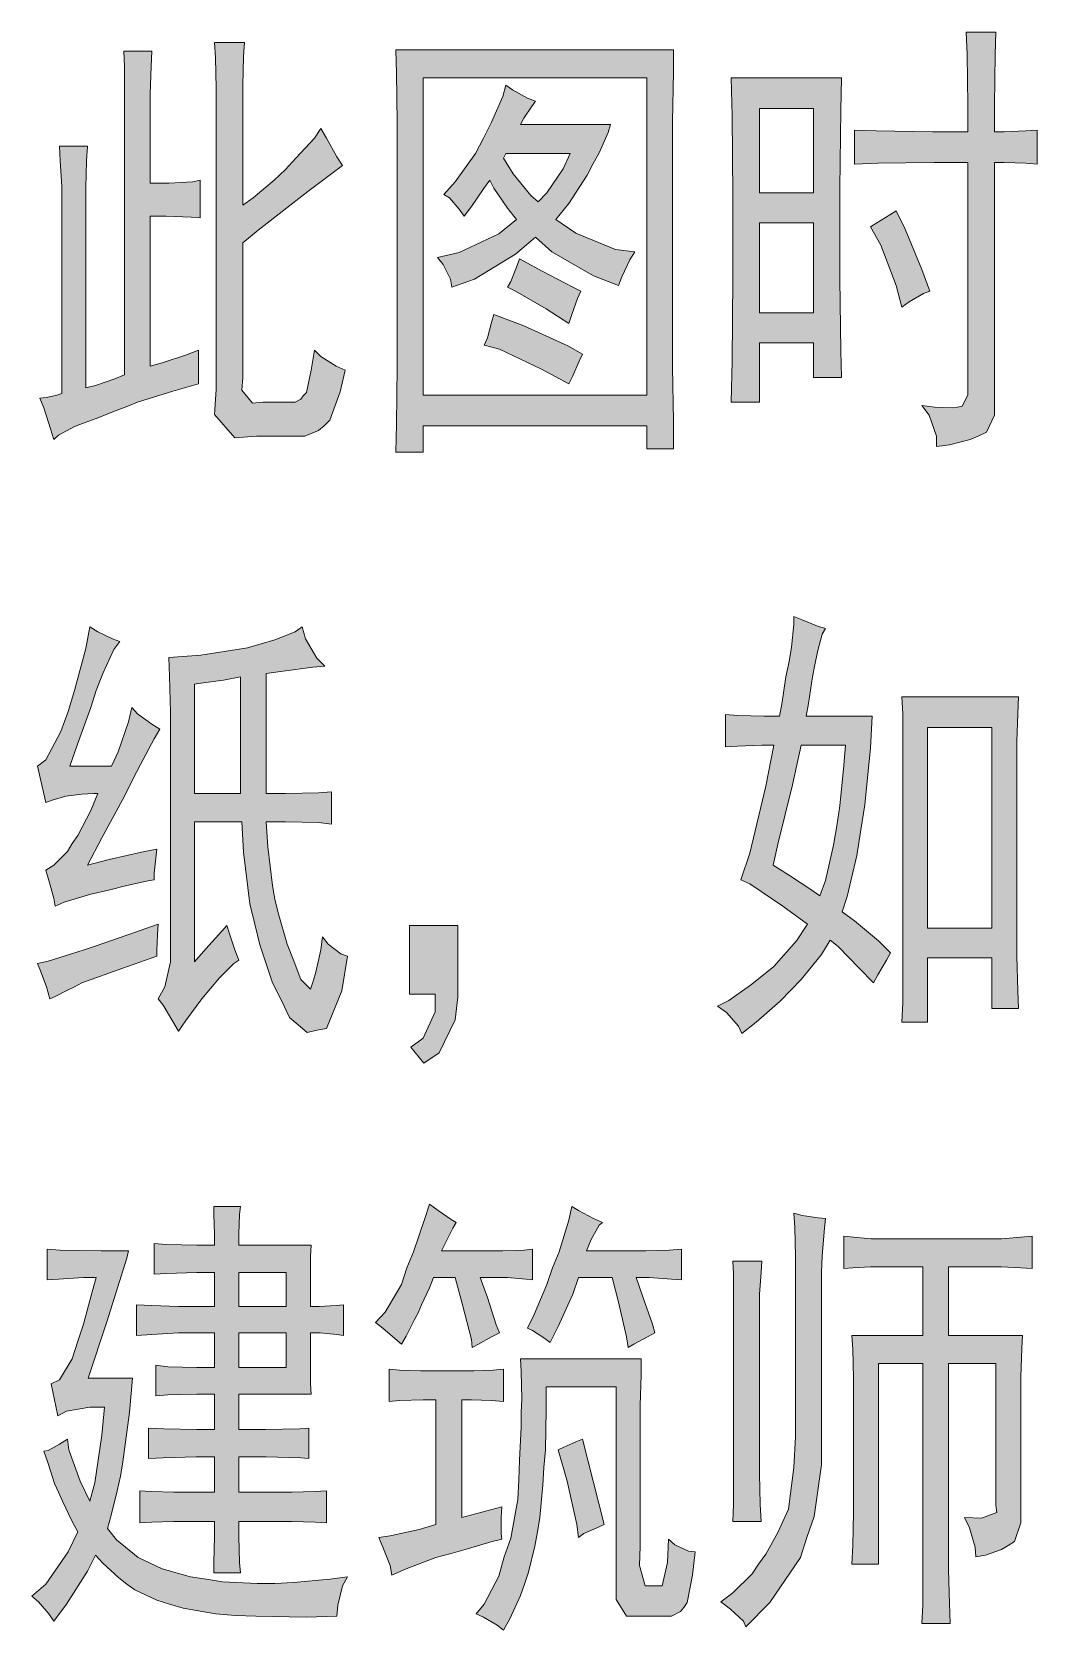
# Model space of a CAD drawing. Header units: millimetres. Extents: x 568 to 57335, y 85 to 28579.
# Drawn here: x 57253.84 to 57263.33, y 28325.53 to 28340.61 of the extents above; entities that cross this region are included whole.
import ezdxf

# ---------------------------------------------------------------- set-up
doc = ezdxf.new("R2010")
doc.units = ezdxf.units.MM

msp = doc.modelspace()

# ---------------------------------------------------------------- hatches: boundary and pattern name
h = msp.add_hatch(color=0)
h.dxf.hatch_style = 2
h.paths.add_polyline_path([(57255.849, 28340.514), (57255.842, 28340.385), (57255.834, 28340.103), (57255.834, 28339.944), (57255.834, 28338.979), (57255.933, 28339.047), (57256.13, 28339.215), (57256.237, 28339.313), (57256.335, 28339.42), (57256.51, 28339.61), (57256.571, 28339.701), (57256.624, 28339.61), (57256.723, 28339.435), (57256.776, 28339.351), (57256.449, 28339.108), (57255.978, 28338.743), (57255.834, 28338.622), (57255.834, 28337.353), (57255.826, 28337.232), (57255.925, 28337.11), (57256.024, 28337.118), (57256.305, 28337.118), (57256.328, 28337.118), (57256.381, 28337.148), (57256.404, 28337.178), (57256.434, 28337.209), (57256.48, 28337.422), (57256.51, 28337.611), (57256.571, 28337.551), (57256.715, 28337.46), (57256.799, 28337.422), (57256.753, 28337.216), (57256.655, 28336.95), (57256.601, 28336.897), (57256.548, 28336.852), (57256.419, 28336.799), (57256.343, 28336.799), (57255.963, 28336.799), (57255.758, 28336.783), (57255.568, 28337.004), (57255.583, 28337.239), (57255.583, 28339.944), (57255.583, 28340.081), (57255.576, 28340.369), (57255.568, 28340.514)])
h = msp.add_hatch(color=0)
h.dxf.hatch_style = 2
h.paths.add_polyline_path([(57262.679, 28339.67), (57262.679, 28339.921), (57262.672, 28340.4), (57262.664, 28340.612), (57262.945, 28340.612), (57262.938, 28340.4), (57262.93, 28339.921), (57262.93, 28339.67), (57263.021, 28339.67), (57263.226, 28339.678), (57263.333, 28339.686), (57263.333, 28339.366), (57263.226, 28339.374), (57263.021, 28339.382), (57262.93, 28339.382), (57262.93, 28337.118), (57262.93, 28336.996), (57262.854, 28336.837), (57262.778, 28336.799), (57262.702, 28336.768), (57262.505, 28336.715), (57262.383, 28336.7), (57262.383, 28336.799), (57262.315, 28336.996), (57262.246, 28337.087), (57262.368, 28337.072), (57262.535, 28337.064), (57262.581, 28337.072), (57262.626, 28337.08), (57262.679, 28337.186), (57262.679, 28337.292), (57262.679, 28339.382), (57262.36, 28339.382), (57261.828, 28339.374), (57261.608, 28339.366), (57261.608, 28339.686), (57261.813, 28339.678), (57262.345, 28339.67)])
h = msp.add_hatch(color=0)
h.dxf.hatch_style = 2
h.paths.add_polyline_path([(57255.416, 28337.292), (57255.173, 28337.224), (57254.839, 28337.118), (57254.748, 28337.08), (57254.649, 28337.042), (57254.451, 28336.966), (57254.345, 28336.928), (57254.246, 28336.89), (57254.094, 28336.806), (57254.049, 28336.768), (57254.018, 28336.867), (57253.957, 28337.064), (57253.919, 28337.156), (57253.98, 28337.163), (57254.079, 28337.186), (57254.125, 28337.201), (57254.125, 28339.047), (57254.125, 28339.154), (57254.109, 28339.397), (57254.102, 28339.534), (57254.368, 28339.534), (57254.36, 28339.397), (57254.352, 28339.146), (57254.352, 28339.032), (57254.352, 28337.254), (57254.444, 28337.277), (57254.626, 28337.338), (57254.717, 28337.376), (57254.717, 28339.906), (57254.717, 28340.027), (57254.717, 28340.286), (57254.71, 28340.43), (57254.975, 28340.43), (57254.968, 28340.286), (57254.96, 28340.027), (57254.96, 28339.906), (57254.96, 28339.184), (57255.135, 28339.184), (57255.363, 28339.199), (57255.431, 28339.215), (57255.431, 28338.857), (57255.348, 28338.865), (57255.112, 28338.873), (57254.96, 28338.873), (57254.96, 28337.46), (57255.074, 28337.49), (57255.302, 28337.566), (57255.416, 28337.611)])
h = msp.add_hatch(color=0)
h.paths.add_polyline_path([(57259.899, 28340.445), (57259.899, 28340.233), (57259.891, 28339.769), (57259.891, 28339.518), (57259.891, 28337.71), (57259.891, 28337.452), (57259.899, 28336.935), (57259.899, 28336.677), (57259.648, 28336.677), (57259.648, 28336.897), (57257.536, 28336.897), (57257.536, 28336.647), (57257.278, 28336.647), (57257.285, 28336.912), (57257.293, 28337.452), (57257.293, 28337.725), (57257.293, 28339.518), (57257.293, 28339.762), (57257.285, 28340.225), (57257.278, 28340.445)])
h.paths.add_polyline_path([(57259.648, 28337.186), (57259.648, 28340.179), (57257.536, 28340.179), (57257.536, 28337.186)])
h = msp.add_hatch(color=0)
h.paths.add_polyline_path([(57261.487, 28340.179), (57261.479, 28339.876), (57261.471, 28339.139), (57261.471, 28338.706), (57261.471, 28338.28), (57261.479, 28337.604), (57261.487, 28337.353), (57261.221, 28337.353), (57261.221, 28337.68), (57260.712, 28337.68), (57260.712, 28337.118), (57260.446, 28337.118), (57260.453, 28337.505), (57260.461, 28338.288), (57260.461, 28338.675), (57260.461, 28339.07), (57260.453, 28339.822), (57260.446, 28340.179)])
h.paths.add_polyline_path([(57261.221, 28337.961), (57261.221, 28338.812), (57260.712, 28338.812), (57260.712, 28337.961)])
h.paths.add_polyline_path([(57261.221, 28339.093), (57261.221, 28339.891), (57260.712, 28339.891), (57260.712, 28339.093)])
h = msp.add_hatch(color=0)
h.paths.add_polyline_path([(57258.599, 28339.959), (57258.561, 28339.906), (57258.486, 28339.8), (57258.455, 28339.739), (57259.306, 28339.739), (57259.283, 28339.663), (57259.2, 28339.473), (57259.139, 28339.366), (57259.086, 28339.26), (57258.911, 28338.994), (57258.789, 28338.842), (57258.979, 28338.713), (57259.352, 28338.561), (57259.534, 28338.538), (57259.488, 28338.462), (57259.412, 28338.303), (57259.382, 28338.219), (57259.146, 28338.31), (57258.751, 28338.538), (57258.599, 28338.675), (57258.41, 28338.516), (57258.022, 28338.28), (57257.809, 28338.204), (57257.794, 28338.28), (57257.726, 28338.417), (57257.673, 28338.485), (57257.878, 28338.531), (57258.25, 28338.706), (57258.417, 28338.842), (57258.334, 28338.949), (57258.204, 28339.139), (57258.166, 28339.215), (57258.106, 28339.131), (57257.992, 28338.964), (57257.923, 28338.873), (57257.878, 28338.941), (57257.787, 28339.047), (57257.733, 28339.078), (57257.84, 28339.199), (57258.03, 28339.465), (57258.106, 28339.61), (57258.182, 28339.762), (57258.288, 28340.005), (57258.318, 28340.111), (57258.379, 28340.065), (57258.523, 28339.989)])
h.paths.add_polyline_path([(57258.296, 28339.42), (57258.387, 28339.275), (57258.554, 28339.07), (57258.622, 28339.009), (57258.706, 28339.093), (57258.858, 28339.321), (57258.926, 28339.465), (57258.318, 28339.465)])
h = msp.add_hatch(color=0)
h.dxf.hatch_style = 2
h.paths.add_polyline_path([(57262.003, 28338.926), (57262.087, 28338.751), (57262.246, 28338.371), (57262.322, 28338.166), (57262.261, 28338.143), (57262.125, 28338.067), (57262.056, 28338.014), (57262.003, 28338.219), (57261.859, 28338.599), (57261.76, 28338.774), (57261.821, 28338.812), (57261.942, 28338.888)])
h = msp.add_hatch(color=0)
h.dxf.hatch_style = 2
h.paths.add_polyline_path([(57258.448, 28338.47), (57258.66, 28338.356), (57258.949, 28338.204), (57259.025, 28338.166), (57258.995, 28338.098), (57258.941, 28337.946), (57258.911, 28337.862), (57258.698, 28337.999), (57258.41, 28338.166), (57258.334, 28338.204), (57258.364, 28338.257), (57258.417, 28338.394)])
h = msp.add_hatch(color=0)
h.dxf.hatch_style = 2
h.paths.add_polyline_path([(57258.204, 28337.946), (57258.486, 28337.839), (57258.903, 28337.649), (57259.04, 28337.573), (57259.01, 28337.505), (57258.949, 28337.368), (57258.911, 28337.292), (57258.653, 28337.429), (57258.258, 28337.619), (57258.113, 28337.657), (57258.144, 28337.725), (57258.182, 28337.87)])
h = msp.add_hatch(color=0)
h.paths.add_polyline_path([(57261.335, 28334.983), (57261.304, 28334.93), (57261.259, 28334.762), (57261.236, 28334.641), (57261.213, 28334.527), (57261.175, 28334.276), (57261.152, 28334.155), (57261.775, 28334.155), (57261.76, 28333.858), (57261.707, 28333.319), (57261.669, 28333.083), (57261.631, 28332.84), (57261.54, 28332.453), (57261.494, 28332.308), (57261.608, 28332.225), (57261.836, 28332.035), (57261.95, 28331.921), (57261.912, 28331.853), (57261.828, 28331.716), (57261.79, 28331.64), (57261.654, 28331.777), (57261.456, 28331.982), (57261.38, 28332.042), (57261.297, 28331.906), (57261.107, 28331.67), (57261.008, 28331.571), (57260.909, 28331.465), (57260.681, 28331.268), (57260.544, 28331.161), (57260.514, 28331.23), (57260.4, 28331.359), (57260.317, 28331.419), (57260.423, 28331.473), (57260.628, 28331.617), (57260.734, 28331.701), (57260.848, 28331.792), (57261.061, 28332.035), (57261.167, 28332.194), (57260.932, 28332.362), (57260.62, 28332.574), (57260.537, 28332.612), (57260.62, 28332.863), (57260.772, 28333.494), (57260.848, 28333.881), (57260.734, 28333.881), (57260.506, 28333.873), (57260.392, 28333.866), (57260.392, 28334.17), (57260.506, 28334.162), (57260.757, 28334.155), (57260.902, 28334.155), (57260.924, 28334.269), (57260.962, 28334.527), (57260.993, 28334.671), (57261.015, 28334.808), (57261.038, 28335.021), (57261.038, 28335.097), (57261.114, 28335.066), (57261.259, 28335.006)])
h.paths.add_polyline_path([(57260.841, 28332.749), (57260.985, 28332.658), (57261.205, 28332.514), (57261.281, 28332.46), (57261.335, 28332.605), (57261.411, 28332.939), (57261.441, 28333.121), (57261.471, 28333.311), (57261.509, 28333.691), (57261.525, 28333.881), (57261.107, 28333.881), (57261.023, 28333.509), (57260.886, 28332.947)])
h = msp.add_hatch(color=0)
h.dxf.hatch_style = 2
h.paths.add_polyline_path([(57254.672, 28334.861), (57254.618, 28334.785), (57254.512, 28334.557), (57254.451, 28334.398), (57254.398, 28334.238), (57254.269, 28333.881), (57254.201, 28333.684), (57254.596, 28333.684), (57254.656, 28333.82), (57254.755, 28334.101), (57254.786, 28334.238), (57254.839, 28334.177), (57254.975, 28334.079), (57255.051, 28334.033), (57254.998, 28333.942), (57254.869, 28333.699), (57254.793, 28333.554), (57254.717, 28333.402), (57254.504, 28333.007), (57254.368, 28332.749), (57254.573, 28332.802), (57254.907, 28332.878), (57255.021, 28332.901), (57255.013, 28332.817), (57254.998, 28332.673), (57254.998, 28332.612), (57254.953, 28332.605), (57254.74, 28332.559), (57254.565, 28332.514), (57254.398, 28332.476), (57254.147, 28332.4), (57254.064, 28332.362), (57254.049, 28332.438), (57254.003, 28332.605), (57253.973, 28332.703), (57254.049, 28332.749), (57254.178, 28332.878), (57254.223, 28332.954), (57254.276, 28333.03), (57254.398, 28333.266), (57254.466, 28333.425), (57254.428, 28333.425), (57254.314, 28333.418), (57254.238, 28333.41), (57254.163, 28333.402), (57254.033, 28333.364), (57253.973, 28333.342), (57253.897, 28333.684), (57253.973, 28333.744), (57254.117, 28334.01), (57254.185, 28334.2), (57254.246, 28334.398), (57254.352, 28334.793), (57254.39, 28334.998), (57254.466, 28334.952), (57254.603, 28334.884)])
h = msp.add_hatch(color=0)
h.paths.add_polyline_path([(57255.796, 28331.853), (57255.75, 28331.822), (57255.614, 28331.685), (57255.53, 28331.587), (57255.447, 28331.488), (57255.295, 28331.283), (57255.226, 28331.184), (57255.173, 28331.275), (57255.082, 28331.427), (57255.036, 28331.488), (57255.097, 28331.602), (57255.15, 28331.837), (57255.15, 28331.959), (57255.15, 28334.033), (57255.15, 28334.193), (57255.143, 28334.534), (57255.135, 28334.709), (57255.439, 28334.732), (57255.88, 28334.8), (57256.009, 28334.838), (57256.138, 28334.876), (57256.328, 28334.952), (57256.396, 28334.998), (57256.427, 28334.884), (57256.533, 28334.702), (57256.609, 28334.626), (57256.495, 28334.618), (57256.214, 28334.58), (57256.054, 28334.557), (57256.054, 28333.425), (57256.237, 28333.425), (57256.548, 28333.433), (57256.67, 28333.44), (57256.67, 28333.137), (57256.548, 28333.152), (57256.237, 28333.159), (57256.054, 28333.159), (57256.07, 28332.924), (57256.115, 28332.559), (57256.138, 28332.43), (57256.168, 28332.301), (57256.252, 28332.004), (57256.32, 28331.837), (57256.381, 28331.67), (57256.472, 28331.579), (57256.503, 28331.663), (57256.525, 28331.739), (57256.571, 28331.951), (57256.586, 28332.073), (57256.639, 28332.004), (57256.761, 28331.913), (57256.822, 28331.891), (57256.768, 28331.564), (57256.624, 28331.207), (57256.533, 28331.192), (57256.442, 28331.169), (57256.275, 28331.313), (57256.199, 28331.473), (57256.115, 28331.64), (57255.994, 28331.997), (57255.948, 28332.194), (57255.902, 28332.384), (57255.842, 28332.871), (57255.826, 28333.159), (57255.378, 28333.159), (57255.378, 28331.837), (57255.484, 28331.959), (57255.636, 28332.126), (57255.682, 28332.179), (57255.705, 28332.111), (57255.758, 28331.951)])
h.paths.add_polyline_path([(57255.378, 28333.425), (57255.811, 28333.425), (57255.811, 28334.527), (57255.652, 28334.496), (57255.439, 28334.466), (57255.378, 28334.458)])
h = msp.add_hatch(color=0)
h.paths.add_polyline_path([(57263.158, 28334.337), (57263.15, 28334.177), (57263.143, 28333.919), (57263.143, 28333.813), (57263.143, 28332.058), (57263.143, 28331.891), (57263.15, 28331.564), (57263.158, 28331.397), (57262.907, 28331.397), (57262.907, 28331.875), (57262.299, 28331.875), (57262.299, 28331.268), (57262.056, 28331.268), (57262.064, 28331.45), (57262.064, 28331.822), (57262.064, 28332.004), (57262.064, 28333.729), (57262.064, 28333.873), (57262.064, 28334.177), (57262.056, 28334.337)])
h.paths.add_polyline_path([(57262.907, 28332.156), (57262.907, 28334.048), (57262.299, 28334.048), (57262.299, 28332.156)])
h = msp.add_hatch(color=0)
h.dxf.hatch_style = 2
h.paths.add_polyline_path([(57253.897, 28331.822), (57253.995, 28331.845), (57254.216, 28331.913), (57254.337, 28331.951), (57254.451, 28331.989), (57254.801, 28332.111), (57255.036, 28332.194), (57255.029, 28332.096), (57255.021, 28331.944), (57255.021, 28331.891), (57254.702, 28331.777), (57254.314, 28331.64), (57254.246, 28331.602), (57254.178, 28331.571), (57254.064, 28331.511), (57254.011, 28331.488), (57253.98, 28331.602), (57253.919, 28331.769)])
h = msp.add_hatch(color=0)
h.dxf.hatch_style = 2
h.paths.add_polyline_path([(57257.407, 28332.179), (57257.863, 28332.179), (57257.863, 28331.503), (57257.84, 28331.29), (57257.688, 28330.979), (57257.543, 28330.88), (57257.422, 28331.032), (57257.536, 28331.116), (57257.65, 28331.366), (57257.65, 28331.533), (57257.407, 28331.533)])
h = msp.add_hatch(color=0)
h.paths.add_polyline_path([(57255.568, 28329.163), (57255.568, 28329.269), (57255.56, 28329.452), (57255.56, 28329.528), (57255.811, 28329.528), (57255.804, 28329.452), (57255.796, 28329.269), (57255.796, 28329.163), (57256.48, 28329.163), (57256.472, 28329.057), (57256.472, 28328.768), (57256.472, 28328.586), (57256.556, 28328.586), (57256.715, 28328.593), (57256.784, 28328.601), (57256.784, 28328.312), (57256.723, 28328.32), (57256.563, 28328.335), (57256.472, 28328.335), (57256.472, 28328.145), (57256.472, 28327.856), (57256.48, 28327.757), (57255.796, 28327.757), (57255.796, 28327.423), (57256.047, 28327.423), (57256.373, 28327.431), (57256.457, 28327.438), (57256.457, 28327.15), (57256.381, 28327.157), (57256.054, 28327.165), (57255.796, 28327.165), (57255.796, 28326.831), (57256.176, 28326.831), (57256.297, 28326.831), (57256.518, 28326.838), (57256.624, 28326.846), (57256.624, 28326.542), (57256.518, 28326.549), (57256.297, 28326.557), (57256.176, 28326.557), (57255.796, 28326.557), (57255.796, 28326.413), (57255.804, 28326.17), (57255.811, 28326.071), (57255.56, 28326.071), (57255.56, 28326.17), (57255.568, 28326.413), (57255.568, 28326.557), (57255.279, 28326.557), (57255.181, 28326.557), (57254.975, 28326.549), (57254.861, 28326.542), (57254.861, 28326.846), (57254.968, 28326.838), (57255.181, 28326.831), (57255.287, 28326.831), (57255.568, 28326.831), (57255.568, 28327.165), (57255.393, 28327.165), (57255.082, 28327.157), (57254.945, 28327.15), (57254.945, 28327.438), (57255.089, 28327.431), (57255.401, 28327.423), (57255.568, 28327.423), (57255.568, 28327.757), (57255.401, 28327.757), (57255.127, 28327.75), (57255.013, 28327.742), (57255.013, 28328.031), (57255.127, 28328.016), (57255.401, 28328.008), (57255.568, 28328.008), (57255.568, 28328.335), (57255.34, 28328.335), (57255.226, 28328.335), (57254.975, 28328.32), (57254.831, 28328.312), (57254.831, 28328.601), (57254.975, 28328.593), (57255.226, 28328.586), (57255.34, 28328.586), (57255.568, 28328.586), (57255.568, 28328.905), (57255.401, 28328.905), (57255.112, 28328.897), (57254.998, 28328.89), (57254.998, 28329.178), (57255.112, 28329.171), (57255.401, 28329.163)])
h.paths.add_polyline_path([(57256.244, 28328.008), (57256.244, 28328.335), (57255.796, 28328.335), (57255.796, 28328.008)])
h.paths.add_polyline_path([(57256.244, 28328.586), (57256.244, 28328.905), (57255.796, 28328.905), (57255.796, 28328.586)])
h = msp.add_hatch(color=0)
h.dxf.hatch_style = 2
h.paths.add_polyline_path([(57257.847, 28329.376), (57257.817, 28329.323), (57257.749, 28329.186), (57257.711, 28329.11), (57258.151, 28329.11), (57258.288, 28329.11), (57258.493, 28329.117), (57258.569, 28329.125), (57258.569, 28328.836), (57258.508, 28328.844), (57258.334, 28328.859), (57258.227, 28328.859), (57258.075, 28328.859), (57258.144, 28328.669), (57258.227, 28328.411), (57258.258, 28328.335), (57258.182, 28328.297), (57258.06, 28328.229), (57257.999, 28328.198), (57257.992, 28328.274), (57257.908, 28328.601), (57257.84, 28328.859), (57257.635, 28328.859), (57257.597, 28328.76), (57257.521, 28328.601), (57257.49, 28328.525), (57257.452, 28328.456), (57257.376, 28328.305), (57257.331, 28328.229), (57257.27, 28328.282), (57257.156, 28328.38), (57257.088, 28328.434), (57257.179, 28328.532), (57257.331, 28328.791), (57257.384, 28328.95), (57257.445, 28329.102), (57257.551, 28329.406), (57257.597, 28329.551), (57257.68, 28329.49), (57257.802, 28329.406)])
h = msp.add_hatch(color=0)
h.dxf.hatch_style = 2
h.paths.add_polyline_path([(57258.736, 28328.244), (57258.675, 28328.289), (57258.569, 28328.358), (57258.523, 28328.38), (57258.584, 28328.51), (57258.706, 28328.791), (57258.759, 28328.95), (57258.82, 28329.102), (57258.911, 28329.399), (57258.941, 28329.528), (57259.002, 28329.49), (57259.146, 28329.414), (57259.23, 28329.376), (57259.2, 28329.353), (57259.124, 28329.216), (57259.078, 28329.11), (57259.534, 28329.11), (57259.64, 28329.11), (57259.861, 28329.117), (57259.975, 28329.125), (57259.975, 28328.836), (57259.883, 28328.844), (57259.671, 28328.859), (57259.549, 28328.859), (57259.61, 28328.677), (57259.701, 28328.418), (57259.724, 28328.335), (57259.656, 28328.297), (57259.526, 28328.229), (57259.473, 28328.198), (57259.458, 28328.297), (57259.382, 28328.624), (57259.321, 28328.859), (57259.002, 28328.859), (57258.949, 28328.7), (57258.812, 28328.396)])
h = msp.add_hatch(color=0)
h.dxf.hatch_style = 2
h.paths.add_polyline_path([(57261.335, 28329.414), (57261.327, 28329.323), (57261.304, 28329.064), (57261.297, 28328.905), (57261.297, 28327.385), (57261.297, 28327.089), (57261.228, 28326.603), (57261.16, 28326.405), (57261.099, 28326.215), (57260.81, 28325.79), (57260.582, 28325.562), (57260.56, 28325.615), (57260.438, 28325.729), (57260.347, 28325.797), (57260.461, 28325.881), (57260.643, 28326.063), (57260.704, 28326.154), (57260.772, 28326.246), (57260.886, 28326.451), (57260.932, 28326.557), (57260.985, 28326.671), (57261.038, 28327.066), (57261.053, 28327.355), (57261.053, 28328.92), (57261.053, 28329.057), (57261.046, 28329.33), (57261.038, 28329.467), (57261.114, 28329.444), (57261.266, 28329.421)])
h = msp.add_hatch(color=0)
h.dxf.hatch_style = 2
h.paths.add_polyline_path([(57262.915, 28329.224), (57262.998, 28329.224), (57263.181, 28329.239), (57263.287, 28329.247), (57263.287, 28328.943), (57263.181, 28328.95), (57262.998, 28328.958), (57262.915, 28328.958), (57262.497, 28328.958), (57262.497, 28328.312), (57263.196, 28328.312), (57263.188, 28328.191), (57263.181, 28327.917), (57263.181, 28327.773), (57263.181, 28326.679), (57263.181, 28326.542), (57263.12, 28326.367), (57263.059, 28326.329), (57262.998, 28326.291), (57262.846, 28326.238), (57262.755, 28326.223), (57262.748, 28326.314), (57262.695, 28326.496), (57262.649, 28326.595), (57262.808, 28326.587), (57262.953, 28326.641), (57262.945, 28326.709), (57262.945, 28328.046), (57262.497, 28328.046), (57262.497, 28326.238), (57262.497, 28326.101), (57262.505, 28325.782), (57262.512, 28325.592), (57262.246, 28325.592), (57262.254, 28325.767), (57262.254, 28326.094), (57262.254, 28326.253), (57262.254, 28328.046), (57261.836, 28328.046), (57261.836, 28326.154), (57261.585, 28326.154), (57261.593, 28326.329), (57261.6, 28326.641), (57261.6, 28326.777), (57261.6, 28327.773), (57261.6, 28327.909), (57261.593, 28328.183), (57261.585, 28328.312), (57262.254, 28328.312), (57262.254, 28328.958), (57261.851, 28328.958), (57261.76, 28328.958), (57261.593, 28328.95), (57261.509, 28328.943), (57261.509, 28329.247), (57261.6, 28329.239), (57261.768, 28329.224), (57261.851, 28329.224)])
h = msp.add_hatch(color=0)
h.dxf.hatch_style = 2
h.paths.add_polyline_path([(57254.755, 28329.11), (57254.74, 28329.041), (57254.55, 28328.441), (57254.375, 28327.909), (57254.793, 28327.909), (57254.763, 28327.583), (57254.702, 28327.119), (57254.679, 28326.983), (57254.649, 28326.846), (57254.588, 28326.603), (57254.558, 28326.489), (57254.641, 28326.382), (57254.846, 28326.215), (57254.96, 28326.162), (57255.074, 28326.109), (57255.34, 28326.033), (57255.492, 28326.01), (57255.644, 28325.987), (57255.971, 28325.972), (57256.138, 28325.972), (57256.313, 28325.98), (57256.655, 28326.01), (57256.822, 28326.033), (57256.776, 28325.949), (57256.73, 28325.767), (57256.723, 28325.661), (57256.434, 28325.653), (57255.956, 28325.661), (57255.766, 28325.668), (57255.576, 28325.683), (57255.272, 28325.737), (57255.143, 28325.775), (57255.021, 28325.813), (57254.816, 28325.911), (57254.74, 28325.964), (57254.664, 28326.025), (57254.512, 28326.162), (57254.444, 28326.238), (57254.368, 28326.086), (57254.17, 28325.775), (57254.049, 28325.615), (57254.003, 28325.683), (57253.904, 28325.797), (57253.843, 28325.851), (57253.973, 28325.964), (57254.185, 28326.268), (57254.276, 28326.458), (57254.223, 28326.557), (57254.132, 28326.747), (57254.094, 28326.831), (57254.056, 28326.914), (57253.995, 28327.104), (57253.957, 28327.218), (57253.995, 28327.226), (57254.102, 28327.286), (57254.178, 28327.332), (57254.193, 28327.233), (57254.299, 28326.937), (57254.39, 28326.747), (57254.436, 28326.922), (57254.504, 28327.37), (57254.527, 28327.636), (57254.39, 28327.636), (57254.17, 28327.598), (57254.087, 28327.552), (57254.026, 28327.856), (57254.102, 28327.894), (57254.223, 28328.092), (57254.276, 28328.259), (57254.33, 28328.418), (57254.413, 28328.722), (57254.451, 28328.859), (57254.33, 28328.859), (57254.094, 28328.844), (57253.988, 28328.836), (57253.988, 28329.125), (57254.109, 28329.117), (57254.497, 28329.11)])
h = msp.add_hatch(color=0)
h.dxf.hatch_style = 2
h.paths.add_polyline_path([(57260.734, 28329.011), (57260.727, 28328.905), (57260.712, 28328.7), (57260.712, 28328.601), (57260.712, 28327.134), (57260.712, 28327.005), (57260.719, 28326.717), (57260.727, 28326.557), (57260.461, 28326.557), (57260.468, 28326.717), (57260.468, 28326.998), (57260.468, 28327.119), (57260.468, 28328.616), (57260.468, 28328.7), (57260.468, 28328.897), (57260.461, 28329.011)])
h = msp.add_hatch(color=0)
h.dxf.hatch_style = 2
h.paths.add_polyline_path([(57257.923, 28327.978), (57258.014, 28327.978), (57258.197, 28327.985), (57258.296, 28327.993), (57258.296, 28327.689), (57258.182, 28327.697), (57257.992, 28327.704), (57257.901, 28327.704), (57257.901, 28326.595), (57258.28, 28326.694), (57258.273, 28326.595), (57258.273, 28326.443), (57258.28, 28326.39), (57258.189, 28326.367), (57257.954, 28326.299), (57257.802, 28326.253), (57257.657, 28326.215), (57257.376, 28326.109), (57257.24, 28326.048), (57257.224, 28326.139), (57257.156, 28326.314), (57257.118, 28326.405), (57257.224, 28326.42), (57257.498, 28326.481), (57257.657, 28326.527), (57257.657, 28327.704), (57257.536, 28327.704), (57257.315, 28327.697), (57257.217, 28327.689), (57257.217, 28327.993), (57257.315, 28327.985), (57257.513, 28327.978), (57257.612, 28327.978)])
h = msp.add_hatch(color=0)
h.dxf.hatch_style = 2
h.paths.add_polyline_path([(57259.595, 28328.092), (57259.595, 28327.94), (57259.587, 28327.651), (57259.587, 28327.507), (57259.587, 28326.322), (57259.58, 28326.139), (57259.633, 28325.949), (57259.701, 28325.949), (57259.747, 28325.949), (57259.792, 28325.949), (57259.845, 28326.17), (57259.853, 28326.39), (57259.914, 28326.337), (57260.043, 28326.276), (57260.104, 28326.268), (57260.081, 28326.048), (57260.028, 28325.79), (57259.997, 28325.744), (57259.967, 28325.706), (57259.883, 28325.661), (57259.823, 28325.661), (57259.557, 28325.661), (57259.458, 28325.661), (57259.359, 28325.82), (57259.359, 28325.987), (57259.359, 28327.826), (57258.698, 28327.826), (57258.698, 28327.613), (57258.691, 28327.233), (57258.675, 28327.066), (57258.668, 28326.899), (57258.637, 28326.595), (57258.615, 28326.458), (57258.592, 28326.322), (57258.531, 28326.078), (57258.493, 28325.964), (57258.455, 28325.858), (57258.356, 28325.638), (57258.296, 28325.531), (57258.235, 28325.577), (57258.106, 28325.653), (57258.037, 28325.683), (57258.113, 28325.775), (57258.25, 28326.04), (57258.303, 28326.223), (57258.364, 28326.398), (57258.432, 28326.762), (57258.44, 28326.945), (57258.448, 28327.134), (57258.463, 28327.446), (57258.463, 28327.583), (57258.47, 28327.712), (57258.463, 28327.97), (57258.455, 28328.092)])
h = msp.add_hatch(color=0)
h.dxf.hatch_style = 2
h.paths.add_polyline_path([(57259.245, 28326.527), (57259.177, 28326.496), (57259.055, 28326.443), (57259.002, 28326.405), (57258.987, 28326.527), (57258.896, 28326.937), (57258.812, 28327.233), (57258.865, 28327.256), (57258.979, 28327.309), (57259.04, 28327.332)])

# ---------------------------------------------------------------- linework, layer by layer
at = {"color": 0, "lineweight": 0}
for points in [[(57255.849, 28340.514), (57255.842, 28340.385), (57255.834, 28340.103), (57255.834, 28339.944), (57255.834, 28338.979), (57255.933, 28339.047), (57256.13, 28339.215), (57256.237, 28339.313), (57256.335, 28339.42), (57256.51, 28339.61), (57256.571, 28339.701), (57256.624, 28339.61), (57256.723, 28339.435), (57256.776, 28339.351), (57256.449, 28339.108), (57255.978, 28338.743), (57255.834, 28338.622), (57255.834, 28337.353), (57255.826, 28337.232), (57255.925, 28337.11), (57256.024, 28337.118), (57256.305, 28337.118), (57256.328, 28337.118), (57256.381, 28337.148), (57256.404, 28337.178), (57256.434, 28337.209), (57256.48, 28337.422), (57256.51, 28337.611), (57256.571, 28337.551), (57256.715, 28337.46), (57256.799, 28337.422), (57256.753, 28337.216), (57256.655, 28336.95), (57256.601, 28336.897), (57256.548, 28336.852), (57256.419, 28336.799), (57256.343, 28336.799), (57255.963, 28336.799), (57255.758, 28336.783), (57255.568, 28337.004), (57255.583, 28337.239), (57255.583, 28339.944), (57255.583, 28340.081), (57255.576, 28340.369), (57255.568, 28340.514)], [(57262.679, 28339.67), (57262.679, 28339.921), (57262.672, 28340.4), (57262.664, 28340.612), (57262.945, 28340.612), (57262.938, 28340.4), (57262.93, 28339.921), (57262.93, 28339.67), (57263.021, 28339.67), (57263.226, 28339.678), (57263.333, 28339.686), (57263.333, 28339.366), (57263.226, 28339.374), (57263.021, 28339.382), (57262.93, 28339.382), (57262.93, 28337.118), (57262.93, 28336.996), (57262.854, 28336.837), (57262.778, 28336.799), (57262.702, 28336.768), (57262.505, 28336.715), (57262.383, 28336.7), (57262.383, 28336.799), (57262.315, 28336.996), (57262.246, 28337.087), (57262.368, 28337.072), (57262.535, 28337.064), (57262.581, 28337.072), (57262.626, 28337.08), (57262.679, 28337.186), (57262.679, 28337.292), (57262.679, 28339.382), (57262.36, 28339.382), (57261.828, 28339.374), (57261.608, 28339.366), (57261.608, 28339.686), (57261.813, 28339.678), (57262.345, 28339.67)], [(57255.416, 28337.292), (57255.173, 28337.224), (57254.839, 28337.118), (57254.748, 28337.08), (57254.649, 28337.042), (57254.451, 28336.966), (57254.345, 28336.928), (57254.246, 28336.89), (57254.094, 28336.806), (57254.049, 28336.768), (57254.018, 28336.867), (57253.957, 28337.064), (57253.919, 28337.156), (57253.98, 28337.163), (57254.079, 28337.186), (57254.125, 28337.201), (57254.125, 28339.047), (57254.125, 28339.154), (57254.109, 28339.397), (57254.102, 28339.534), (57254.368, 28339.534), (57254.36, 28339.397), (57254.352, 28339.146), (57254.352, 28339.032), (57254.352, 28337.254), (57254.444, 28337.277), (57254.626, 28337.338), (57254.717, 28337.376), (57254.717, 28339.906), (57254.717, 28340.027), (57254.717, 28340.286), (57254.71, 28340.43), (57254.975, 28340.43), (57254.968, 28340.286), (57254.96, 28340.027), (57254.96, 28339.906), (57254.96, 28339.184), (57255.135, 28339.184), (57255.363, 28339.199), (57255.431, 28339.215), (57255.431, 28338.857), (57255.348, 28338.865), (57255.112, 28338.873), (57254.96, 28338.873), (57254.96, 28337.46), (57255.074, 28337.49), (57255.302, 28337.566), (57255.416, 28337.611)], [(57259.899, 28340.445), (57259.899, 28340.233), (57259.891, 28339.769), (57259.891, 28339.518), (57259.891, 28337.71), (57259.891, 28337.452), (57259.899, 28336.935), (57259.899, 28336.677), (57259.648, 28336.677), (57259.648, 28336.897), (57257.536, 28336.897), (57257.536, 28336.647), (57257.278, 28336.647), (57257.285, 28336.912), (57257.293, 28337.452), (57257.293, 28337.725), (57257.293, 28339.518), (57257.293, 28339.762), (57257.285, 28340.225), (57257.278, 28340.445)], [(57259.648, 28337.186), (57259.648, 28340.179), (57257.536, 28340.179), (57257.536, 28337.186)], [(57261.487, 28340.179), (57261.479, 28339.876), (57261.471, 28339.139), (57261.471, 28338.706), (57261.471, 28338.28), (57261.479, 28337.604), (57261.487, 28337.353), (57261.221, 28337.353), (57261.221, 28337.68), (57260.712, 28337.68), (57260.712, 28337.118), (57260.446, 28337.118), (57260.453, 28337.505), (57260.461, 28338.288), (57260.461, 28338.675), (57260.461, 28339.07), (57260.453, 28339.822), (57260.446, 28340.179)], [(57258.599, 28339.959), (57258.561, 28339.906), (57258.486, 28339.8), (57258.455, 28339.739), (57259.306, 28339.739), (57259.283, 28339.663), (57259.2, 28339.473), (57259.139, 28339.366), (57259.086, 28339.26), (57258.911, 28338.994), (57258.789, 28338.842), (57258.979, 28338.713), (57259.352, 28338.561), (57259.534, 28338.538), (57259.488, 28338.462), (57259.412, 28338.303), (57259.382, 28338.219), (57259.146, 28338.31), (57258.751, 28338.538), (57258.599, 28338.675), (57258.41, 28338.516), (57258.022, 28338.28), (57257.809, 28338.204), (57257.794, 28338.28), (57257.726, 28338.417), (57257.673, 28338.485), (57257.878, 28338.531), (57258.25, 28338.706), (57258.417, 28338.842), (57258.334, 28338.949), (57258.204, 28339.139), (57258.166, 28339.215), (57258.106, 28339.131), (57257.992, 28338.964), (57257.923, 28338.873), (57257.878, 28338.941), (57257.787, 28339.047), (57257.733, 28339.078), (57257.84, 28339.199), (57258.03, 28339.465), (57258.106, 28339.61), (57258.182, 28339.762), (57258.288, 28340.005), (57258.318, 28340.111), (57258.379, 28340.065), (57258.523, 28339.989)], [(57261.221, 28339.093), (57261.221, 28339.891), (57260.712, 28339.891), (57260.712, 28339.093)], [(57258.296, 28339.42), (57258.387, 28339.275), (57258.554, 28339.07), (57258.622, 28339.009), (57258.706, 28339.093), (57258.858, 28339.321), (57258.926, 28339.465), (57258.318, 28339.465)], [(57262.003, 28338.926), (57262.087, 28338.751), (57262.246, 28338.371), (57262.322, 28338.166), (57262.261, 28338.143), (57262.125, 28338.067), (57262.056, 28338.014), (57262.003, 28338.219), (57261.859, 28338.599), (57261.76, 28338.774), (57261.821, 28338.812), (57261.942, 28338.888)], [(57261.221, 28337.961), (57261.221, 28338.812), (57260.712, 28338.812), (57260.712, 28337.961)], [(57258.448, 28338.47), (57258.66, 28338.356), (57258.949, 28338.204), (57259.025, 28338.166), (57258.995, 28338.098), (57258.941, 28337.946), (57258.911, 28337.862), (57258.698, 28337.999), (57258.41, 28338.166), (57258.334, 28338.204), (57258.364, 28338.257), (57258.417, 28338.394)], [(57258.204, 28337.946), (57258.486, 28337.839), (57258.903, 28337.649), (57259.04, 28337.573), (57259.01, 28337.505), (57258.949, 28337.368), (57258.911, 28337.292), (57258.653, 28337.429), (57258.258, 28337.619), (57258.113, 28337.657), (57258.144, 28337.725), (57258.182, 28337.87)], [(57261.335, 28334.983), (57261.304, 28334.93), (57261.259, 28334.762), (57261.236, 28334.641), (57261.213, 28334.527), (57261.175, 28334.276), (57261.152, 28334.155), (57261.775, 28334.155), (57261.76, 28333.858), (57261.707, 28333.319), (57261.669, 28333.083), (57261.631, 28332.84), (57261.54, 28332.453), (57261.494, 28332.308), (57261.608, 28332.225), (57261.836, 28332.035), (57261.95, 28331.921), (57261.912, 28331.853), (57261.828, 28331.716), (57261.79, 28331.64), (57261.654, 28331.777), (57261.456, 28331.982), (57261.38, 28332.042), (57261.297, 28331.906), (57261.107, 28331.67), (57261.008, 28331.571), (57260.909, 28331.465), (57260.681, 28331.268), (57260.544, 28331.161), (57260.514, 28331.23), (57260.4, 28331.359), (57260.317, 28331.419), (57260.423, 28331.473), (57260.628, 28331.617), (57260.734, 28331.701), (57260.848, 28331.792), (57261.061, 28332.035), (57261.167, 28332.194), (57260.932, 28332.362), (57260.62, 28332.574), (57260.537, 28332.612), (57260.62, 28332.863), (57260.772, 28333.494), (57260.848, 28333.881), (57260.734, 28333.881), (57260.506, 28333.873), (57260.392, 28333.866), (57260.392, 28334.17), (57260.506, 28334.162), (57260.757, 28334.155), (57260.902, 28334.155), (57260.924, 28334.269), (57260.962, 28334.527), (57260.993, 28334.671), (57261.015, 28334.808), (57261.038, 28335.021), (57261.038, 28335.097), (57261.114, 28335.066), (57261.259, 28335.006)], [(57254.672, 28334.861), (57254.618, 28334.785), (57254.512, 28334.557), (57254.451, 28334.398), (57254.398, 28334.238), (57254.269, 28333.881), (57254.201, 28333.684), (57254.596, 28333.684), (57254.656, 28333.82), (57254.755, 28334.101), (57254.786, 28334.238), (57254.839, 28334.177), (57254.975, 28334.079), (57255.051, 28334.033), (57254.998, 28333.942), (57254.869, 28333.699), (57254.793, 28333.554), (57254.717, 28333.402), (57254.504, 28333.007), (57254.368, 28332.749), (57254.573, 28332.802), (57254.907, 28332.878), (57255.021, 28332.901), (57255.013, 28332.817), (57254.998, 28332.673), (57254.998, 28332.612), (57254.953, 28332.605), (57254.74, 28332.559), (57254.565, 28332.514), (57254.398, 28332.476), (57254.147, 28332.4), (57254.064, 28332.362), (57254.049, 28332.438), (57254.003, 28332.605), (57253.973, 28332.703), (57254.049, 28332.749), (57254.178, 28332.878), (57254.223, 28332.954), (57254.276, 28333.03), (57254.398, 28333.266), (57254.466, 28333.425), (57254.428, 28333.425), (57254.314, 28333.418), (57254.238, 28333.41), (57254.163, 28333.402), (57254.033, 28333.364), (57253.973, 28333.342), (57253.897, 28333.684), (57253.973, 28333.744), (57254.117, 28334.01), (57254.185, 28334.2), (57254.246, 28334.398), (57254.352, 28334.793), (57254.39, 28334.998), (57254.466, 28334.952), (57254.603, 28334.884)], [(57255.796, 28331.853), (57255.75, 28331.822), (57255.614, 28331.685), (57255.53, 28331.587), (57255.447, 28331.488), (57255.295, 28331.283), (57255.226, 28331.184), (57255.173, 28331.275), (57255.082, 28331.427), (57255.036, 28331.488), (57255.097, 28331.602), (57255.15, 28331.837), (57255.15, 28331.959), (57255.15, 28334.033), (57255.15, 28334.193), (57255.143, 28334.534), (57255.135, 28334.709), (57255.439, 28334.732), (57255.88, 28334.8), (57256.009, 28334.838), (57256.138, 28334.876), (57256.328, 28334.952), (57256.396, 28334.998), (57256.427, 28334.884), (57256.533, 28334.702), (57256.609, 28334.626), (57256.495, 28334.618), (57256.214, 28334.58), (57256.054, 28334.557), (57256.054, 28333.425), (57256.237, 28333.425), (57256.548, 28333.433), (57256.67, 28333.44), (57256.67, 28333.137), (57256.548, 28333.152), (57256.237, 28333.159), (57256.054, 28333.159), (57256.07, 28332.924), (57256.115, 28332.559), (57256.138, 28332.43), (57256.168, 28332.301), (57256.252, 28332.004), (57256.32, 28331.837), (57256.381, 28331.67), (57256.472, 28331.579), (57256.503, 28331.663), (57256.525, 28331.739), (57256.571, 28331.951), (57256.586, 28332.073), (57256.639, 28332.004), (57256.761, 28331.913), (57256.822, 28331.891), (57256.768, 28331.564), (57256.624, 28331.207), (57256.533, 28331.192), (57256.442, 28331.169), (57256.275, 28331.313), (57256.199, 28331.473), (57256.115, 28331.64), (57255.994, 28331.997), (57255.948, 28332.194), (57255.902, 28332.384), (57255.842, 28332.871), (57255.826, 28333.159), (57255.378, 28333.159), (57255.378, 28331.837), (57255.484, 28331.959), (57255.636, 28332.126), (57255.682, 28332.179), (57255.705, 28332.111), (57255.758, 28331.951)], [(57255.378, 28333.425), (57255.811, 28333.425), (57255.811, 28334.527), (57255.652, 28334.496), (57255.439, 28334.466), (57255.378, 28334.458)], [(57263.158, 28334.337), (57263.15, 28334.177), (57263.143, 28333.919), (57263.143, 28333.813), (57263.143, 28332.058), (57263.143, 28331.891), (57263.15, 28331.564), (57263.158, 28331.397), (57262.907, 28331.397), (57262.907, 28331.875), (57262.299, 28331.875), (57262.299, 28331.268), (57262.056, 28331.268), (57262.064, 28331.45), (57262.064, 28331.822), (57262.064, 28332.004), (57262.064, 28333.729), (57262.064, 28333.873), (57262.064, 28334.177), (57262.056, 28334.337)], [(57262.907, 28332.156), (57262.907, 28334.048), (57262.299, 28334.048), (57262.299, 28332.156)], [(57260.841, 28332.749), (57260.985, 28332.658), (57261.205, 28332.514), (57261.281, 28332.46), (57261.335, 28332.605), (57261.411, 28332.939), (57261.441, 28333.121), (57261.471, 28333.311), (57261.509, 28333.691), (57261.525, 28333.881), (57261.107, 28333.881), (57261.023, 28333.509), (57260.886, 28332.947)], [(57253.897, 28331.822), (57253.995, 28331.845), (57254.216, 28331.913), (57254.337, 28331.951), (57254.451, 28331.989), (57254.801, 28332.111), (57255.036, 28332.194), (57255.029, 28332.096), (57255.021, 28331.944), (57255.021, 28331.891), (57254.702, 28331.777), (57254.314, 28331.64), (57254.246, 28331.602), (57254.178, 28331.571), (57254.064, 28331.511), (57254.011, 28331.488), (57253.98, 28331.602), (57253.919, 28331.769)], [(57257.407, 28332.179), (57257.863, 28332.179), (57257.863, 28331.503), (57257.84, 28331.29), (57257.688, 28330.979), (57257.543, 28330.88), (57257.422, 28331.032), (57257.536, 28331.116), (57257.65, 28331.366), (57257.65, 28331.533), (57257.407, 28331.533)], [(57255.568, 28329.163), (57255.568, 28329.269), (57255.56, 28329.452), (57255.56, 28329.528), (57255.811, 28329.528), (57255.804, 28329.452), (57255.796, 28329.269), (57255.796, 28329.163), (57256.48, 28329.163), (57256.472, 28329.057), (57256.472, 28328.768), (57256.472, 28328.586), (57256.556, 28328.586), (57256.715, 28328.593), (57256.784, 28328.601), (57256.784, 28328.312), (57256.723, 28328.32), (57256.563, 28328.335), (57256.472, 28328.335), (57256.472, 28328.145), (57256.472, 28327.856), (57256.48, 28327.757), (57255.796, 28327.757), (57255.796, 28327.423), (57256.047, 28327.423), (57256.373, 28327.431), (57256.457, 28327.438), (57256.457, 28327.15), (57256.381, 28327.157), (57256.054, 28327.165), (57255.796, 28327.165), (57255.796, 28326.831), (57256.176, 28326.831), (57256.297, 28326.831), (57256.518, 28326.838), (57256.624, 28326.846), (57256.624, 28326.542), (57256.518, 28326.549), (57256.297, 28326.557), (57256.176, 28326.557), (57255.796, 28326.557), (57255.796, 28326.413), (57255.804, 28326.17), (57255.811, 28326.071), (57255.56, 28326.071), (57255.56, 28326.17), (57255.568, 28326.413), (57255.568, 28326.557), (57255.279, 28326.557), (57255.181, 28326.557), (57254.975, 28326.549), (57254.861, 28326.542), (57254.861, 28326.846), (57254.968, 28326.838), (57255.181, 28326.831), (57255.287, 28326.831), (57255.568, 28326.831), (57255.568, 28327.165), (57255.393, 28327.165), (57255.082, 28327.157), (57254.945, 28327.15), (57254.945, 28327.438), (57255.089, 28327.431), (57255.401, 28327.423), (57255.568, 28327.423), (57255.568, 28327.757), (57255.401, 28327.757), (57255.127, 28327.75), (57255.013, 28327.742), (57255.013, 28328.031), (57255.127, 28328.016), (57255.401, 28328.008), (57255.568, 28328.008), (57255.568, 28328.335), (57255.34, 28328.335), (57255.226, 28328.335), (57254.975, 28328.32), (57254.831, 28328.312), (57254.831, 28328.601), (57254.975, 28328.593), (57255.226, 28328.586), (57255.34, 28328.586), (57255.568, 28328.586), (57255.568, 28328.905), (57255.401, 28328.905), (57255.112, 28328.897), (57254.998, 28328.89), (57254.998, 28329.178), (57255.112, 28329.171), (57255.401, 28329.163)], [(57257.847, 28329.376), (57257.817, 28329.323), (57257.749, 28329.186), (57257.711, 28329.11), (57258.151, 28329.11), (57258.288, 28329.11), (57258.493, 28329.117), (57258.569, 28329.125), (57258.569, 28328.836), (57258.508, 28328.844), (57258.334, 28328.859), (57258.227, 28328.859), (57258.075, 28328.859), (57258.144, 28328.669), (57258.227, 28328.411), (57258.258, 28328.335), (57258.182, 28328.297), (57258.06, 28328.229), (57257.999, 28328.198), (57257.992, 28328.274), (57257.908, 28328.601), (57257.84, 28328.859), (57257.635, 28328.859), (57257.597, 28328.76), (57257.521, 28328.601), (57257.49, 28328.525), (57257.452, 28328.456), (57257.376, 28328.305), (57257.331, 28328.229), (57257.27, 28328.282), (57257.156, 28328.38), (57257.088, 28328.434), (57257.179, 28328.532), (57257.331, 28328.791), (57257.384, 28328.95), (57257.445, 28329.102), (57257.551, 28329.406), (57257.597, 28329.551), (57257.68, 28329.49), (57257.802, 28329.406)], [(57258.736, 28328.244), (57258.675, 28328.289), (57258.569, 28328.358), (57258.523, 28328.38), (57258.584, 28328.51), (57258.706, 28328.791), (57258.759, 28328.95), (57258.82, 28329.102), (57258.911, 28329.399), (57258.941, 28329.528), (57259.002, 28329.49), (57259.146, 28329.414), (57259.23, 28329.376), (57259.2, 28329.353), (57259.124, 28329.216), (57259.078, 28329.11), (57259.534, 28329.11), (57259.64, 28329.11), (57259.861, 28329.117), (57259.975, 28329.125), (57259.975, 28328.836), (57259.883, 28328.844), (57259.671, 28328.859), (57259.549, 28328.859), (57259.61, 28328.677), (57259.701, 28328.418), (57259.724, 28328.335), (57259.656, 28328.297), (57259.526, 28328.229), (57259.473, 28328.198), (57259.458, 28328.297), (57259.382, 28328.624), (57259.321, 28328.859), (57259.002, 28328.859), (57258.949, 28328.7), (57258.812, 28328.396)], [(57261.335, 28329.414), (57261.327, 28329.323), (57261.304, 28329.064), (57261.297, 28328.905), (57261.297, 28327.385), (57261.297, 28327.089), (57261.228, 28326.603), (57261.16, 28326.405), (57261.099, 28326.215), (57260.81, 28325.79), (57260.582, 28325.562), (57260.56, 28325.615), (57260.438, 28325.729), (57260.347, 28325.797), (57260.461, 28325.881), (57260.643, 28326.063), (57260.704, 28326.154), (57260.772, 28326.246), (57260.886, 28326.451), (57260.932, 28326.557), (57260.985, 28326.671), (57261.038, 28327.066), (57261.053, 28327.355), (57261.053, 28328.92), (57261.053, 28329.057), (57261.046, 28329.33), (57261.038, 28329.467), (57261.114, 28329.444), (57261.266, 28329.421)], [(57262.915, 28329.224), (57262.998, 28329.224), (57263.181, 28329.239), (57263.287, 28329.247), (57263.287, 28328.943), (57263.181, 28328.95), (57262.998, 28328.958), (57262.915, 28328.958), (57262.497, 28328.958), (57262.497, 28328.312), (57263.196, 28328.312), (57263.188, 28328.191), (57263.181, 28327.917), (57263.181, 28327.773), (57263.181, 28326.679), (57263.181, 28326.542), (57263.12, 28326.367), (57263.059, 28326.329), (57262.998, 28326.291), (57262.846, 28326.238), (57262.755, 28326.223), (57262.748, 28326.314), (57262.695, 28326.496), (57262.649, 28326.595), (57262.808, 28326.587), (57262.953, 28326.641), (57262.945, 28326.709), (57262.945, 28328.046), (57262.497, 28328.046), (57262.497, 28326.238), (57262.497, 28326.101), (57262.505, 28325.782), (57262.512, 28325.592), (57262.246, 28325.592), (57262.254, 28325.767), (57262.254, 28326.094), (57262.254, 28326.253), (57262.254, 28328.046), (57261.836, 28328.046), (57261.836, 28326.154), (57261.585, 28326.154), (57261.593, 28326.329), (57261.6, 28326.641), (57261.6, 28326.777), (57261.6, 28327.773), (57261.6, 28327.909), (57261.593, 28328.183), (57261.585, 28328.312), (57262.254, 28328.312), (57262.254, 28328.958), (57261.851, 28328.958), (57261.76, 28328.958), (57261.593, 28328.95), (57261.509, 28328.943), (57261.509, 28329.247), (57261.6, 28329.239), (57261.768, 28329.224), (57261.851, 28329.224)], [(57254.755, 28329.11), (57254.74, 28329.041), (57254.55, 28328.441), (57254.375, 28327.909), (57254.793, 28327.909), (57254.763, 28327.583), (57254.702, 28327.119), (57254.679, 28326.983), (57254.649, 28326.846), (57254.588, 28326.603), (57254.558, 28326.489), (57254.641, 28326.382), (57254.846, 28326.215), (57254.96, 28326.162), (57255.074, 28326.109), (57255.34, 28326.033), (57255.492, 28326.01), (57255.644, 28325.987), (57255.971, 28325.972), (57256.138, 28325.972), (57256.313, 28325.98), (57256.655, 28326.01), (57256.822, 28326.033), (57256.776, 28325.949), (57256.73, 28325.767), (57256.723, 28325.661), (57256.434, 28325.653), (57255.956, 28325.661), (57255.766, 28325.668), (57255.576, 28325.683), (57255.272, 28325.737), (57255.143, 28325.775), (57255.021, 28325.813), (57254.816, 28325.911), (57254.74, 28325.964), (57254.664, 28326.025), (57254.512, 28326.162), (57254.444, 28326.238), (57254.368, 28326.086), (57254.17, 28325.775), (57254.049, 28325.615), (57254.003, 28325.683), (57253.904, 28325.797), (57253.843, 28325.851), (57253.973, 28325.964), (57254.185, 28326.268), (57254.276, 28326.458), (57254.223, 28326.557), (57254.132, 28326.747), (57254.094, 28326.831), (57254.056, 28326.914), (57253.995, 28327.104), (57253.957, 28327.218), (57253.995, 28327.226), (57254.102, 28327.286), (57254.178, 28327.332), (57254.193, 28327.233), (57254.299, 28326.937), (57254.39, 28326.747), (57254.436, 28326.922), (57254.504, 28327.37), (57254.527, 28327.636), (57254.39, 28327.636), (57254.17, 28327.598), (57254.087, 28327.552), (57254.026, 28327.856), (57254.102, 28327.894), (57254.223, 28328.092), (57254.276, 28328.259), (57254.33, 28328.418), (57254.413, 28328.722), (57254.451, 28328.859), (57254.33, 28328.859), (57254.094, 28328.844), (57253.988, 28328.836), (57253.988, 28329.125), (57254.109, 28329.117), (57254.497, 28329.11)], [(57256.244, 28328.586), (57256.244, 28328.905), (57255.796, 28328.905), (57255.796, 28328.586)], [(57260.734, 28329.011), (57260.727, 28328.905), (57260.712, 28328.7), (57260.712, 28328.601), (57260.712, 28327.134), (57260.712, 28327.005), (57260.719, 28326.717), (57260.727, 28326.557), (57260.461, 28326.557), (57260.468, 28326.717), (57260.468, 28326.998), (57260.468, 28327.119), (57260.468, 28328.616), (57260.468, 28328.7), (57260.468, 28328.897), (57260.461, 28329.011)], [(57256.244, 28328.008), (57256.244, 28328.335), (57255.796, 28328.335), (57255.796, 28328.008)], [(57257.923, 28327.978), (57258.014, 28327.978), (57258.197, 28327.985), (57258.296, 28327.993), (57258.296, 28327.689), (57258.182, 28327.697), (57257.992, 28327.704), (57257.901, 28327.704), (57257.901, 28326.595), (57258.28, 28326.694), (57258.273, 28326.595), (57258.273, 28326.443), (57258.28, 28326.39), (57258.189, 28326.367), (57257.954, 28326.299), (57257.802, 28326.253), (57257.657, 28326.215), (57257.376, 28326.109), (57257.24, 28326.048), (57257.224, 28326.139), (57257.156, 28326.314), (57257.118, 28326.405), (57257.224, 28326.42), (57257.498, 28326.481), (57257.657, 28326.527), (57257.657, 28327.704), (57257.536, 28327.704), (57257.315, 28327.697), (57257.217, 28327.689), (57257.217, 28327.993), (57257.315, 28327.985), (57257.513, 28327.978), (57257.612, 28327.978)], [(57259.595, 28328.092), (57259.595, 28327.94), (57259.587, 28327.651), (57259.587, 28327.507), (57259.587, 28326.322), (57259.58, 28326.139), (57259.633, 28325.949), (57259.701, 28325.949), (57259.747, 28325.949), (57259.792, 28325.949), (57259.845, 28326.17), (57259.853, 28326.39), (57259.914, 28326.337), (57260.043, 28326.276), (57260.104, 28326.268), (57260.081, 28326.048), (57260.028, 28325.79), (57259.997, 28325.744), (57259.967, 28325.706), (57259.883, 28325.661), (57259.823, 28325.661), (57259.557, 28325.661), (57259.458, 28325.661), (57259.359, 28325.82), (57259.359, 28325.987), (57259.359, 28327.826), (57258.698, 28327.826), (57258.698, 28327.613), (57258.691, 28327.233), (57258.675, 28327.066), (57258.668, 28326.899), (57258.637, 28326.595), (57258.615, 28326.458), (57258.592, 28326.322), (57258.531, 28326.078), (57258.493, 28325.964), (57258.455, 28325.858), (57258.356, 28325.638), (57258.296, 28325.531), (57258.235, 28325.577), (57258.106, 28325.653), (57258.037, 28325.683), (57258.113, 28325.775), (57258.25, 28326.04), (57258.303, 28326.223), (57258.364, 28326.398), (57258.432, 28326.762), (57258.44, 28326.945), (57258.448, 28327.134), (57258.463, 28327.446), (57258.463, 28327.583), (57258.47, 28327.712), (57258.463, 28327.97), (57258.455, 28328.092)], [(57259.245, 28326.527), (57259.177, 28326.496), (57259.055, 28326.443), (57259.002, 28326.405), (57258.987, 28326.527), (57258.896, 28326.937), (57258.812, 28327.233), (57258.865, 28327.256), (57258.979, 28327.309), (57259.04, 28327.332)]]:
    msp.add_lwpolyline(points, close=True, dxfattribs=at)

doc.saveas('drawing.dxf')
